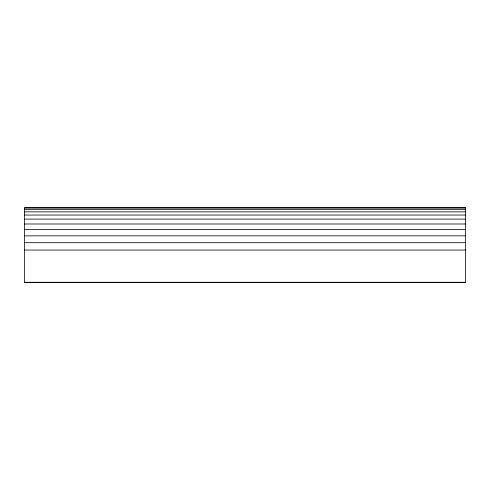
<?xml version="1.0" encoding="UTF-8"?>
<svg xmlns="http://www.w3.org/2000/svg" width="490" height="490" viewBox="0 0 490 490"><rect width="100%" height="100%" fill="white"/><g stroke="black" fill="none" stroke-linecap="round" stroke-linejoin="round"><path stroke-width="0.73" d="M24.5 208.115L465.5 208.115M24.5 209.524L465.5 209.524M24.5 211.845L465.5 211.845M24.5 215.061L465.5 215.061M24.5 219.128L465.5 219.128M24.5 223.991L465.5 223.991M24.5 229.583L465.5 229.583M24.5 235.849L465.5 235.849M24.5 242.697L465.5 242.697M24.5 250.047L465.5 250.047M24.5 282.271L465.5 282.271M465.5 207.644L24.5 207.644L24.5 282.356L465.5 282.356L465.5 207.644"/></g></svg>
